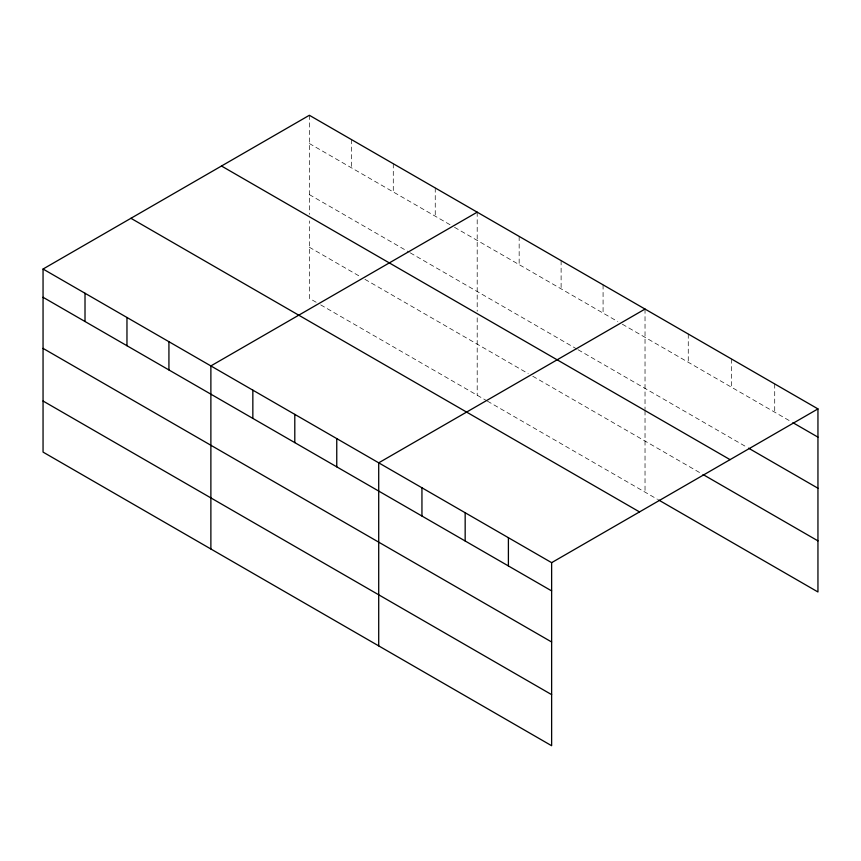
<?xml version="1.0" encoding="UTF-8"?>
<svg xmlns="http://www.w3.org/2000/svg" width="861" height="861" viewBox="0 0 861 861"><rect width="100%" height="100%" fill="white"/><g stroke="black" fill="none" stroke-linecap="round" stroke-linejoin="round"><path stroke-width="0.65" stroke-dasharray="4.3 3.23" d="M309.368 143.518L449.991 224.699M454.522 227.315L617.821 321.594M622.352 324.22L791.786 422.041M309.368 194.608L409.169 252.219M410.299 252.876L576.999 349.125M578.129 349.77L747.423 447.516M309.368 247.247L360.404 276.715M364.935 279.33L528.234 373.609M532.765 376.225L700.779 473.227M316.181 302.265L309.368 298.336L309.368 220.933M320.712 304.891L486.271 400.473M487.412 401.129L657.546 499.358M774.717 383.941L774.717 412.182M731.495 358.983L731.495 387.224M688.262 334.025L688.262 362.266M645.029 309.067L645.029 409.459M645.029 410.772L645.029 492.137M603.077 284.84L603.077 313.081M561.114 260.614L561.114 288.865M519.161 236.398L519.161 264.639M477.198 212.172L477.198 311.241M477.198 317.827L477.198 395.242M435.246 187.946L435.246 216.186M393.283 163.719L393.283 191.971M351.331 139.504L351.331 167.744M309.368 115.277L309.368 214.346"/><path stroke-width="1.29" d="M43.05 269.03L551.632 562.663L551.632 745.723L43.05 452.1L43.05 269.03L309.368 115.277L817.95 408.9L817.95 591.97L658.687 500.015M477.198 212.172L210.88 365.925L210.88 548.995M645.029 309.067L378.711 462.831L378.711 645.89M551.632 562.663L817.95 408.9M792.927 422.697L817.95 437.14M748.553 448.172L817.95 488.23M221.481 166.012L730.063 459.645M703.05 474.54L817.95 540.869M130.937 218.296L639.519 511.918M43.05 297.282L551.632 590.904M43.05 348.371L551.632 641.994M43.05 401.011L551.632 694.633M508.399 537.705L508.399 565.946M465.166 512.747L465.166 540.988M421.944 487.789L421.944 516.03M336.759 438.604L336.759 466.845M294.796 414.378L294.796 442.619M252.843 390.151L252.843 418.403M168.928 341.709L168.928 369.95M126.965 317.483L126.965 345.724M85.013 293.257L85.013 321.497"/></g></svg>
